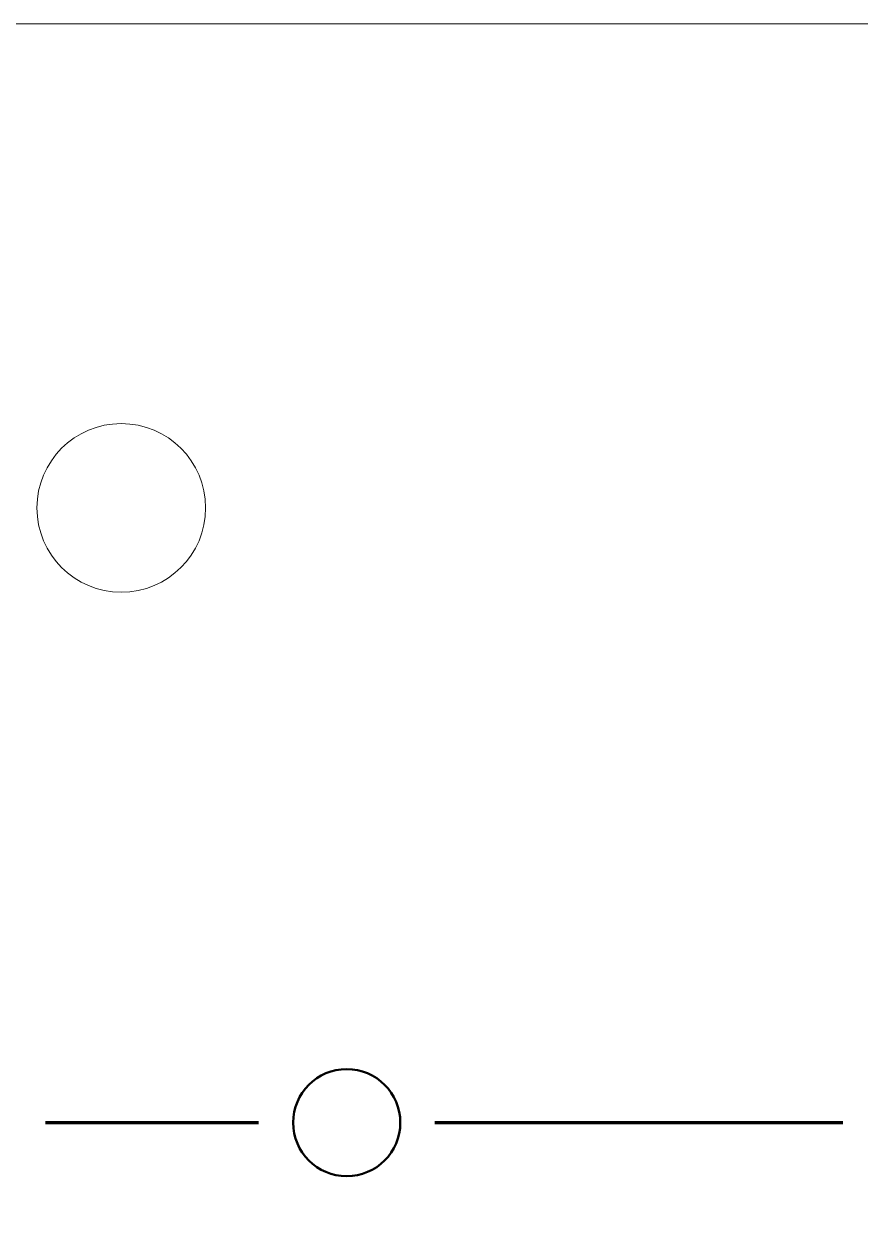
# Model space of a CAD drawing. Header units: millimetres. Extents: x -51 to 50, y -37 to 38.
# Drawn here: x -29.89 to -18.99, y 21.86 to 37.4 of the extents above; entities that cross this region are included whole.
import ezdxf

# ---------------------------------------------------------------- set-up
doc = ezdxf.new("R2010")
doc.units = ezdxf.units.MM
doc.header["$MEASUREMENT"] = 0
doc.layers.add('Camada 1', color=7, linetype='Continuous')

msp = doc.modelspace()

# ---------------------------------------------------------------- linework, layer by layer
at = {"layer": 'Camada 1', "lineweight": 0}
msp.add_ellipse((-28.6215, 31.0833), major_axis=(0, 1.1), ratio=1, dxfattribs=at)
at = {"layer": 'Camada 1', "lineweight": 18}
msp.add_open_spline([(-49.8984, -37.3982), (-49.8984, -37.3982), (49.8984, -37.3982), (49.8984, -37.3982), (49.8984, -37.3982), (49.8984, -37.3982), (49.8984, 37.3983), (49.8984, 37.3983), (49.8984, 37.3983), (49.8984, 37.3983), (-49.8984, 37.3983), (-49.8984, 37.3983), (-49.8984, 37.3983), (-49.8984, 37.3983), (-49.8984, -37.3982), (-49.8984, -37.3982)], degree=3, knots=[0, 0, 0, 0, 0.2, 0.2, 0.2, 0.2, 0.4, 0.4, 0.4, 0.4, 0.6, 0.6, 0.6, 0.6, 1, 1, 1, 1], dxfattribs=at)
at = {"layer": 'Camada 1', "lineweight": 50}
msp.add_open_spline([(-25.6815, 23.7619), (-26.0673, 23.7619), (-26.38, 23.4492), (-26.38, 23.0634), (-26.38, 23.0634), (-26.38, 22.6776), (-26.0673, 22.3649), (-25.6815, 22.3649), (-25.6815, 22.3649), (-25.2957, 22.3649), (-24.983, 22.6776), (-24.983, 23.0634), (-24.983, 23.0634), (-24.983, 23.4492), (-25.2957, 23.7619), (-25.6815, 23.7619)], degree=3, knots=[0, 0, 0, 0, 0.2, 0.2, 0.2, 0.2, 0.4, 0.4, 0.4, 0.4, 0.6, 0.6, 0.6, 0.6, 1, 1, 1, 1], dxfattribs=at)
at = {"layer": 'Camada 1', "lineweight": 120}
for points in [[(-29.6114, 23.0634), (-29.6114, 23.0634), (-26.8315, 23.0634), (-26.8315, 23.0634)], [(-24.5314, 23.0634), (-24.5314, 23.0634), (-19.2115, 23.0634), (-19.2115, 23.0634)]]:
    msp.add_open_spline(points, degree=3, dxfattribs=at)

doc.saveas('drawing.dxf')
